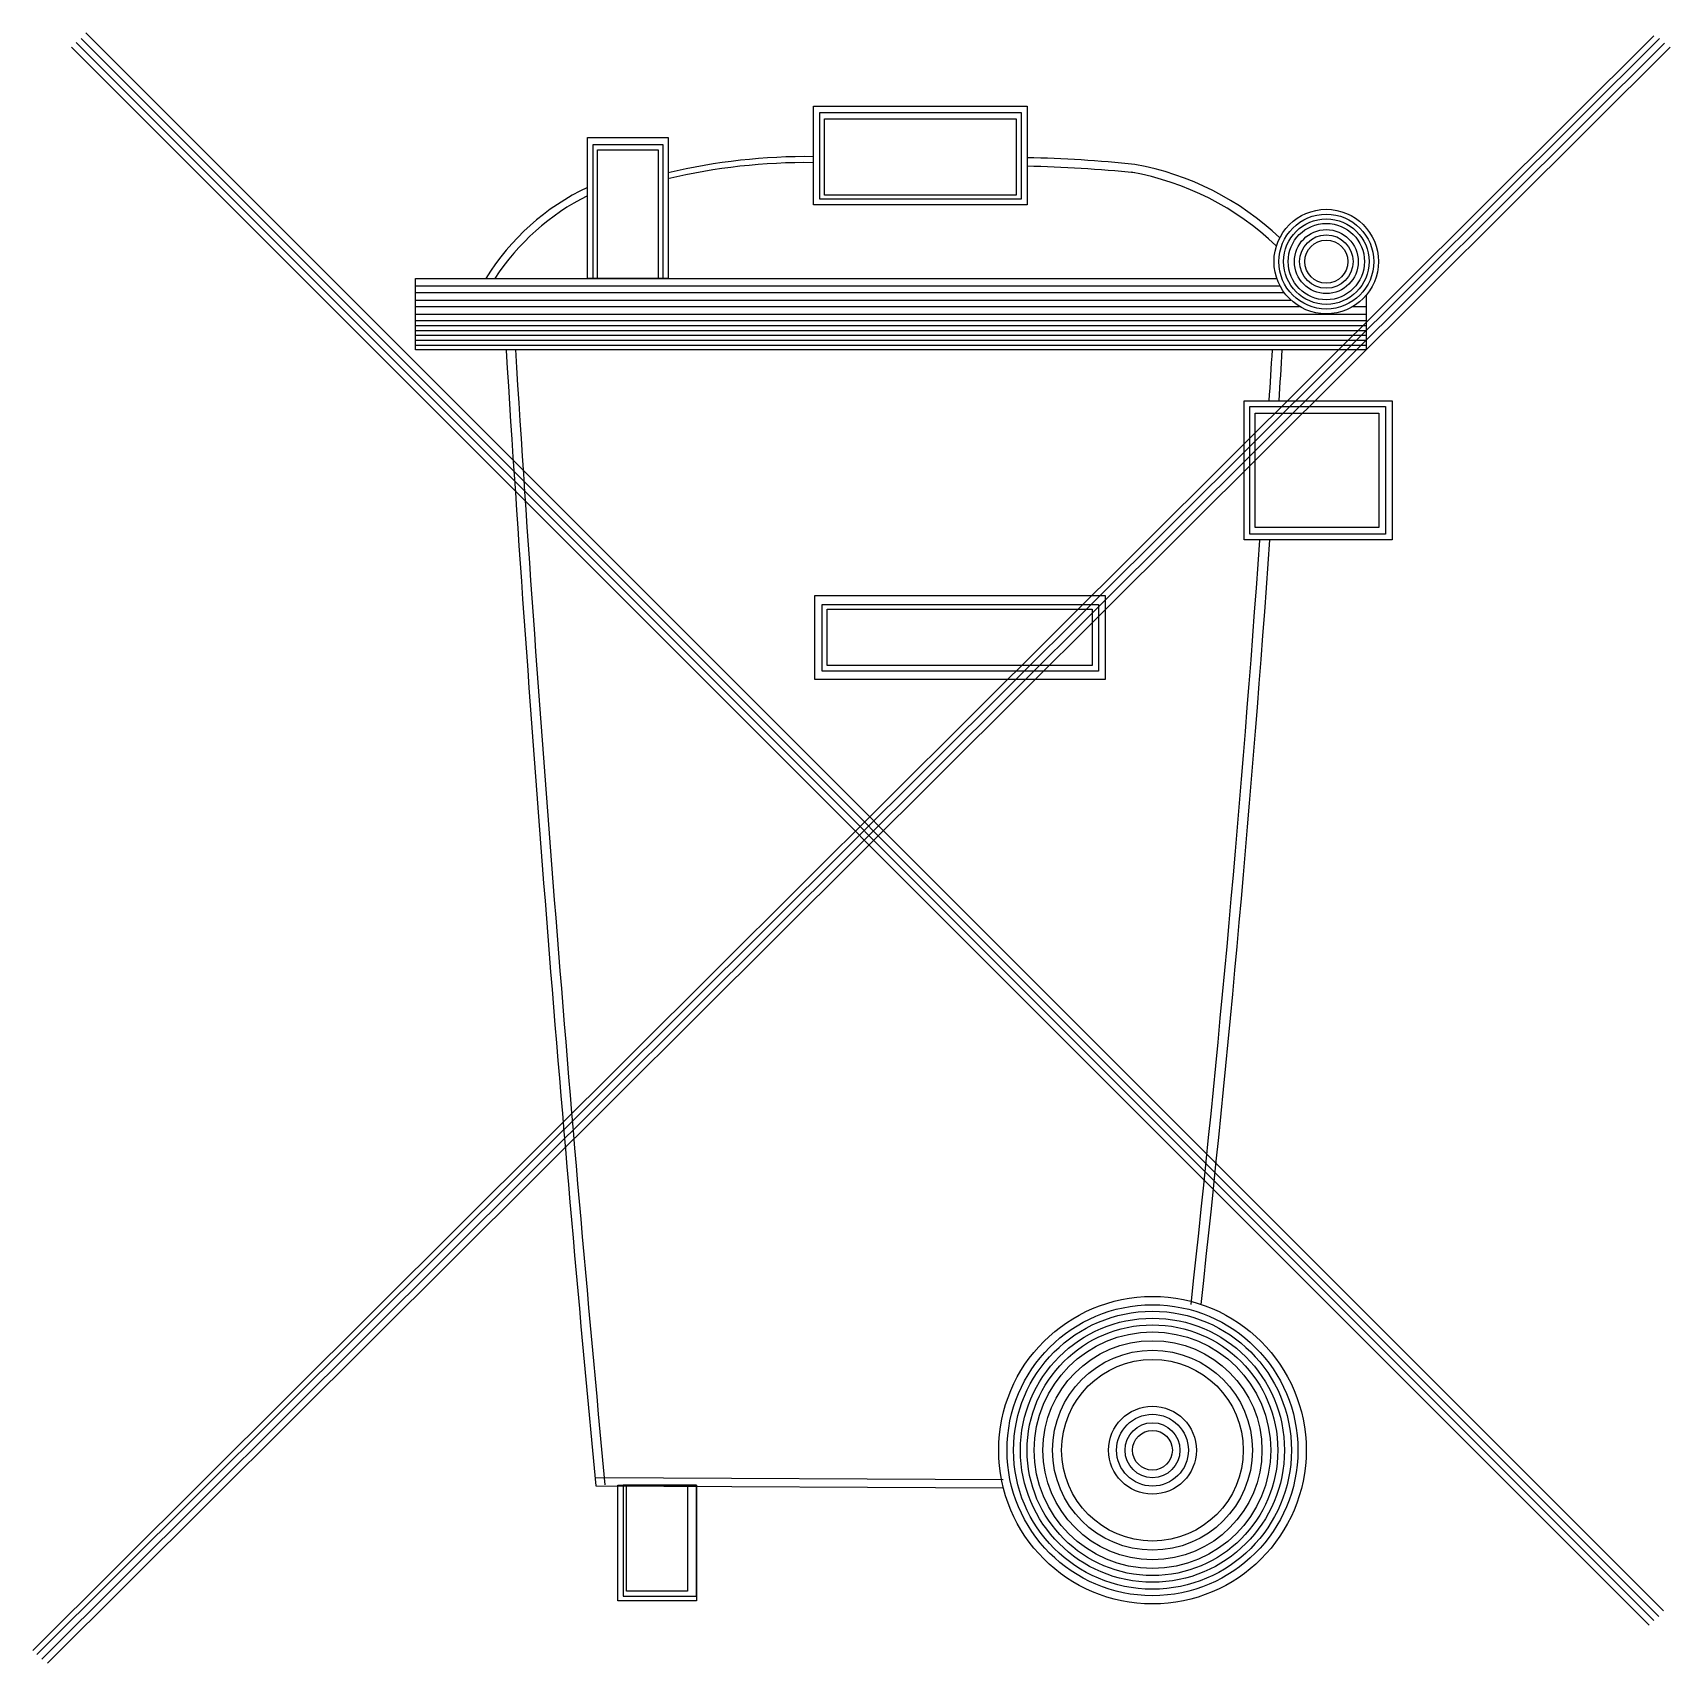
# Model space of a CAD drawing. Header units: inches. Extents: x 0.5 to 22.1, y 0.1 to 21.6.
import ezdxf

# ---------------------------------------------------------------- set-up
doc = ezdxf.new("R2010")
doc.units = ezdxf.units.IN
doc.header["$MEASUREMENT"] = 0

msp = doc.modelspace()

# ---------------------------------------------------------------- linework, layer by layer
for p, q in [((0.53, 0.264), (21.895, 21.537)), ((0.585, 0.21), (21.97, 21.503)), ((0.649, 0.147), (22.035, 21.44)), ((0.725, 0.095), (22.111, 21.389)), ((1.039, 21.389), (21.831, 0.597)), ((1.103, 21.452), (21.895, 0.66)), ((1.17, 21.504), (21.962, 0.712)), ((1.229, 21.578), (22.021, 0.786)), ((5.574, 18.242), (16.969, 18.242)), ((5.574, 18.157), (17.022, 18.157)), ((5.575, 18.057), (17.111, 18.057)), ((5.575, 17.972), (17.224, 17.972)), ((17.932, 17.972), (18.103, 17.972)), ((5.574, 17.872), (18.101, 17.872)), ((5.574, 17.787), (18.101, 17.787)), ((5.574, 17.72), (18.101, 17.72)), ((5.574, 17.655), (18.101, 17.655)), ((5.574, 17.592), (18.101, 17.592)), ((5.574, 17.527), (18.101, 17.527)), ((5.574, 17.462), (18.101, 17.462)), ((7.947, 2.544), (13.319, 2.517)), ((7.95, 2.433), (13.322, 2.406)), ((7.95, 2.433), (13.322, 2.406))]:
    msp.add_line(p, q)
for points in [[(10.818, 20.612), (13.637, 20.612), (13.637, 19.312), (10.818, 19.312)], [(10.905, 20.529), (13.555, 20.529), (13.555, 19.384), (10.905, 19.384)], [(10.963, 20.444), (13.489, 20.444), (13.489, 19.437), (10.963, 19.437)], [(7.842, 20.198), (8.906, 20.198), (8.906, 18.342), (7.842, 18.342)], [(7.916, 20.107), (8.833, 20.107), (8.833, 18.342), (7.916, 18.342)], [(7.974, 20.034), (8.773, 20.034), (8.773, 18.342), (7.974, 18.342)], [(16.497, 16.728), (18.448, 16.728), (18.448, 14.896), (16.497, 14.896)], [(16.57, 16.653), (18.36, 16.653), (18.36, 14.97), (16.57, 14.97)], [(16.642, 16.564), (18.271, 16.564), (18.271, 15.059), (16.642, 15.059)], [(10.838, 14.162), (14.662, 14.162), (14.662, 13.059), (10.838, 13.059)], [(10.934, 14.047), (14.574, 14.047), (14.574, 13.167), (10.934, 13.167)], [(11.001, 13.983), (14.493, 13.983), (14.493, 13.24), (11.001, 13.24)], [(8.242, 2.44), (9.277, 2.44), (9.277, 0.917), (8.242, 0.917)], [(8.313, 0.978), (9.277, 0.978), (9.277, 2.44), (8.313, 2.44)], [(8.354, 2.431), (9.16, 2.431), (9.16, 1.044), (8.354, 1.044)]]:
    msp.add_lwpolyline(points, close=True)
msp.add_lwpolyline([(18.104, 18.118), (18.104, 17.399), (5.576, 17.399), (5.576, 18.342), (16.926, 18.342)])
for centre, radius in [((17.578, 18.563), 0.689), ((17.578, 18.563), 0.625), ((17.578, 18.563), 0.563), ((17.578, 18.563), 0.503), ((17.578, 18.563), 0.421), ((17.578, 18.563), 0.352), ((17.578, 18.563), 0.284), ((15.287, 2.902), 2.026), ((15.287, 2.902), 1.917), ((15.287, 2.902), 1.831), ((15.287, 2.902), 1.74), ((15.287, 2.902), 1.652), ((15.287, 2.902), 1.558), ((15.287, 2.902), 1.443), ((15.287, 2.902), 1.317), ((15.287, 2.902), 1.197), ((15.287, 2.902), 0.579), ((15.287, 2.902), 0.473), ((15.287, 2.902), 0.362), ((15.287, 2.902), 0.262)]:
    msp.add_circle(centre, radius)
for centre, radius, start, end in [((10.719, 12.057), 7.81, 89.3113, 103.4559), ((10.724, 12.136), 7.81, 89.3113, 103.4559), ((13.336, 3.617), 16.317, 83.9501, 88.944), ((13.336, 3.505), 16.317, 83.9501, 88.944), ((14.349, 16.079), 3.721, 46.3829, 79.8024), ((14.397, 16.181), 3.721, 46.3829, 79.8024), ((14.397, 16.181), 3.721, 46.3829, 79.8024), ((9.194, 16.683), 3.162, 115.3031, 148.348), ((9.263, 16.607), 3.162, 116.7095, 146.7164), ((478.217, 47.081), 472.382, 183.60338, 185.42351), ((478.217, 47.081), 472.382, 183.60338, 185.42351), ((478.339, 47.092), 472.382, 183.60338, 185.42351), ((-238.85, 32.819), 256.182, 356.39874, 356.54924), ((-238.72, 32.819), 256.182, 356.39874, 356.54924), ((-238.853, 32.816), 256.182, 353.72634, 355.98815), ((-238.72, 32.819), 256.182, 353.72634, 355.98815)]:
    msp.add_arc(centre, radius, start, end)

doc.saveas('drawing.dxf')
